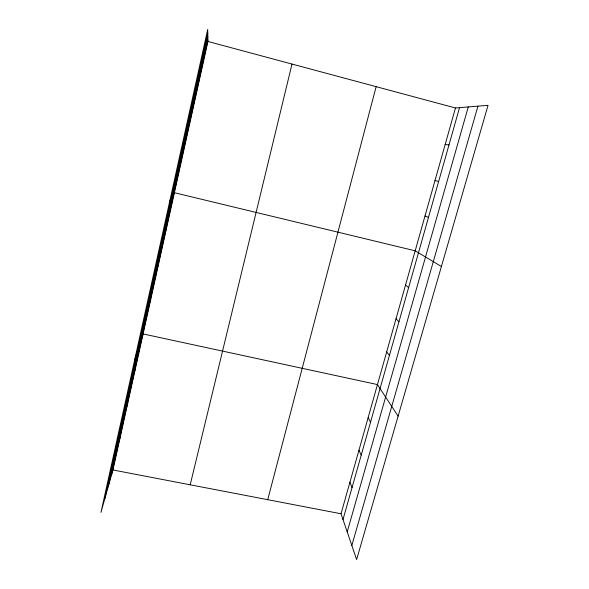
<?xml version="1.0" encoding="UTF-8"?>
<svg xmlns="http://www.w3.org/2000/svg" width="589" height="589" viewBox="0 0 589 589"><rect width="100%" height="100%" fill="white"/><g stroke="black" fill="none" stroke-linecap="round" stroke-linejoin="round"><path stroke-width="0.88" d="M104.651 499.303L207.77 33.19M108.207 486.728L207.836 36.761M111.431 475.301L207.895 39.978M112.941 469.97L207.924 41.473L207.696 29.45L100.962 512.386L112.941 469.97L341.031 513.763L356.625 559.55L488.038 105.335L455.466 107.971L207.924 41.473M190.203 484.806L292.004 64.061M267.723 499.693L376.135 86.657M341.031 513.763L455.466 107.971M342.997 519.542L459.53 107.64M347.208 531.904L468.27 106.933M351.832 545.473L477.937 106.153M118.882 441.669L120.289 436.81M126.466 407.455L127.761 403.097M134.174 372.66L135.36 368.81M134.535 360.468L143.09 333.934L377.461 384.573L398.112 416.151M149.768 302.304L150.725 299.514M157.646 266.758L158.485 264.513M165.656 230.593L166.37 228.922M169.698 201.394L174.396 192.713L415.179 250.811L441.411 266.5M182.111 156.357L182.561 155.886M445.137 144.585L449.002 144.857M434.984 180.587L438.65 181.441M425 215.994L428.475 217.415M405.519 285.069L408.626 287.565M396.014 318.774L398.952 321.778M386.664 351.935L389.425 355.432M368.132 417.66L370.562 422.107M358.951 450.21L361.226 455.12M349.918 482.244L352.038 487.589M199.148 79.463L199.325 80.281"/></g></svg>
